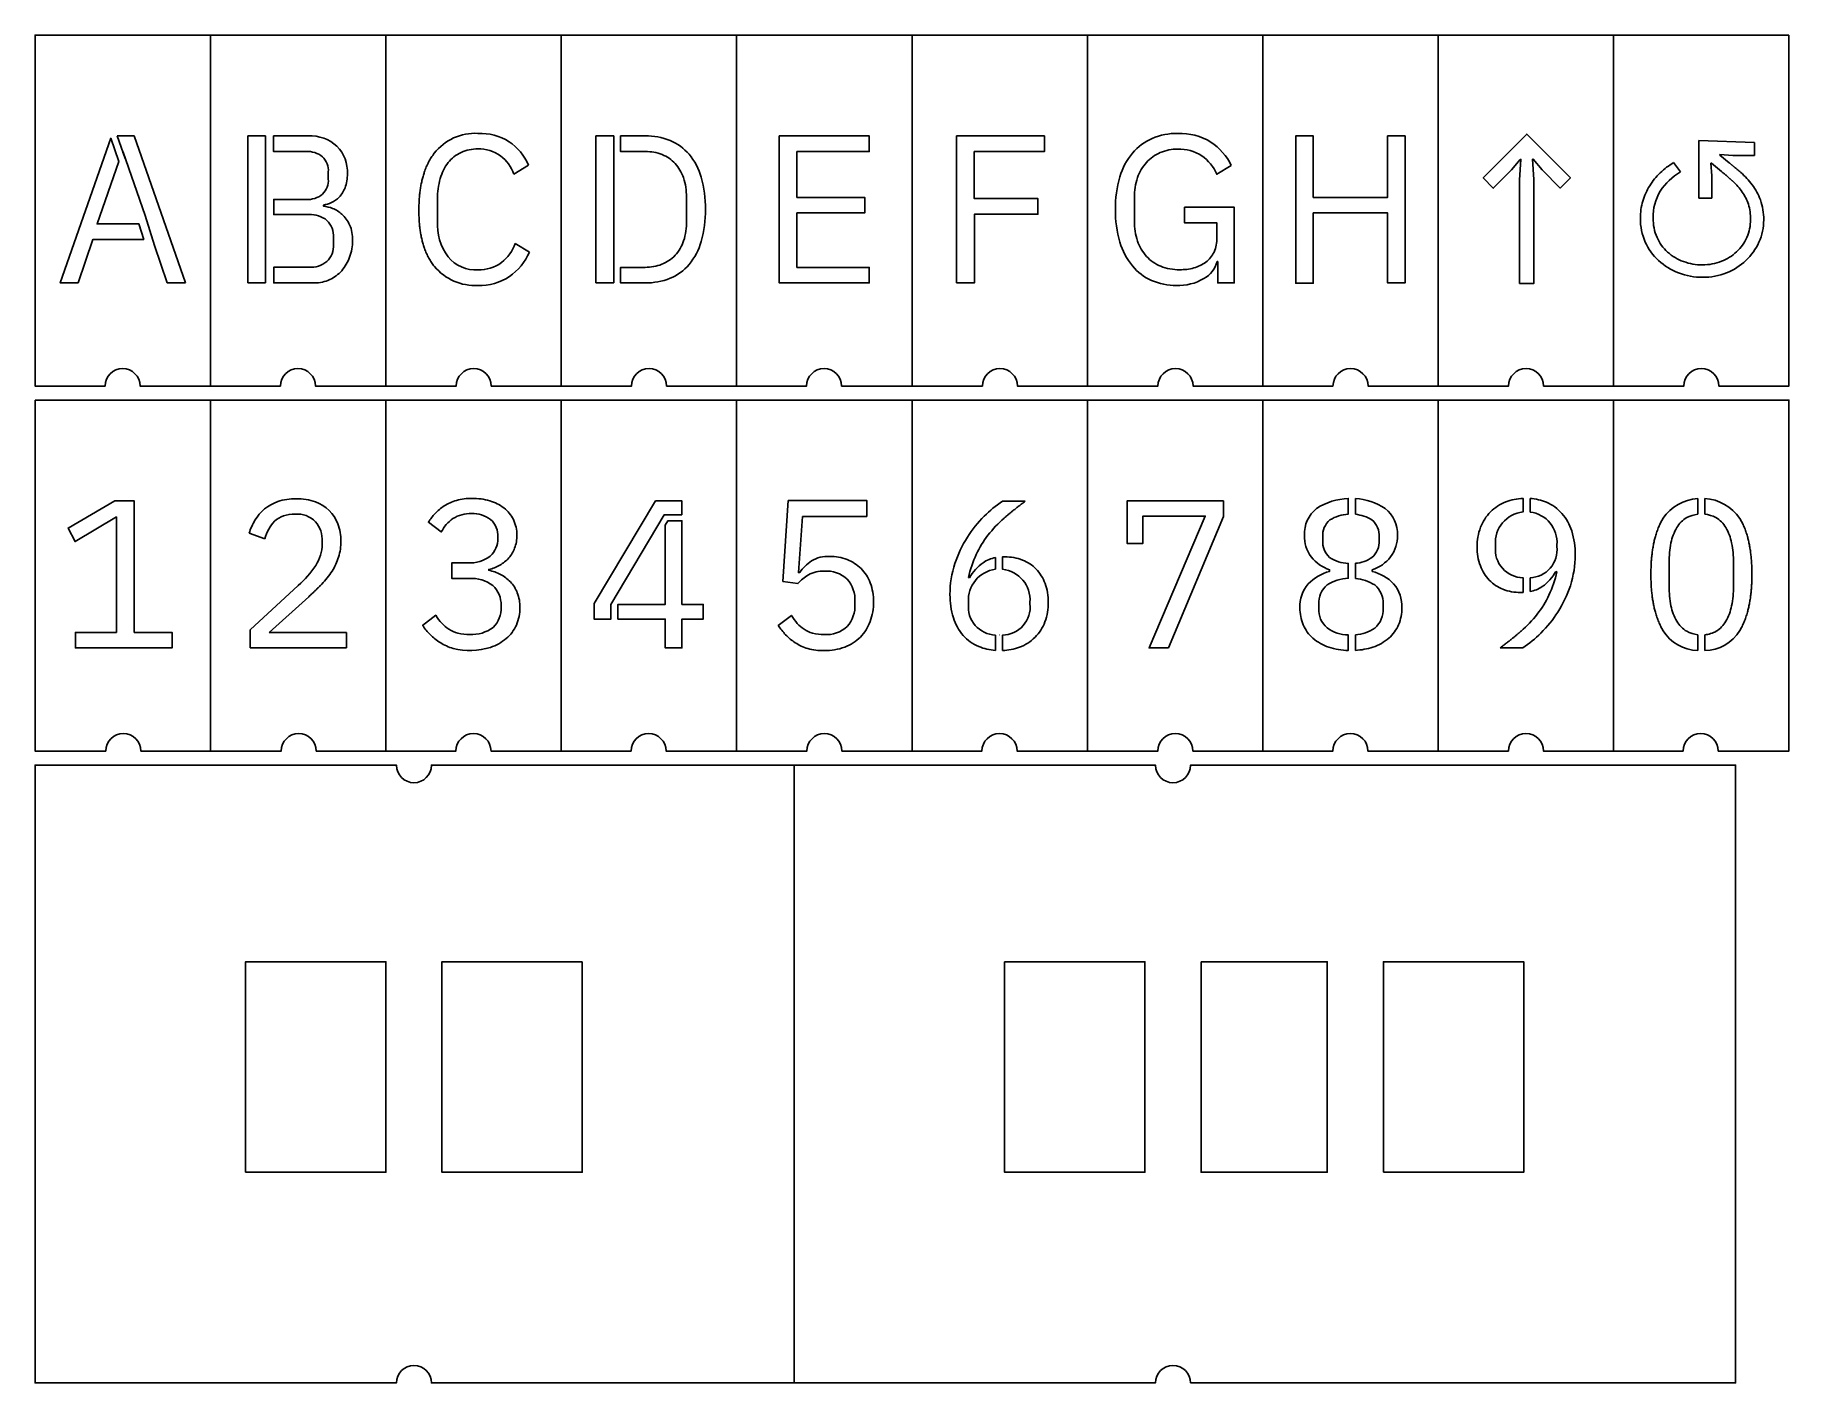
# Model space of a CAD drawing. Header units: inches. Extents: x 0 to 12.5, y -9.6 to 0.
import ezdxf

# ---------------------------------------------------------------- set-up
doc = ezdxf.new("R2010")
doc.units = ezdxf.units.IN
doc.layers.get('0').update_dxf_attribs({"linetype": 'CONTINUOUS'})

msp = doc.modelspace()

# ---------------------------------------------------------------- linework, layer by layer
for p, q in [((1.2499999999999998, 0), (1.2499999999999996, -2.4999999999999996)), ((2.4999999999999996, 0), (2.4999999999999996, -2.4999999999999996)), ((3.749999999999999, 0), (3.749999999999999, -2.5000000797857447)), ((4.999999999999999, 0), (4.999999999999999, -2.4999999999999996)), ((6.249999999999999, 0), (6.249999999999999, -2.4999999999999996)), ((7.500000000000001, 0), (7.5, -2.4999999999999996)), ((8.75, 0), (8.75, -2.4999999999999996)), ((10.000000319142979, 0), (10.000000319142979, -2.4999999999999996)), ((11.250000319142979, 0), (11.250000319142979, -2.4999999999999996)), ((0.586238060465646, -0.7179166669646901), (0.7062499650319418, -0.7179166669646901)), ((0.6422906702191209, -0.8785920401819677), (0.586238060465646, -0.7179166669646901)), ((0.7062499650319418, -0.7179166669646901), (1.0720833269755046, -1.7649999777475995)), ((1.5166666825612396, -1.764999977747599), (1.5166666825612396, -0.7179166669646898)), ((1.5166666825612396, -0.7179166669646898), (1.6425000349680583, -0.7179166669646898)), ((1.6425000349680583, -0.7179166669646898), (1.6425000349680583, -0.8291666626930235)), ((3.997499961853025, -1.7650000572204596), (3.997499961853025, -0.7179166669646908)), ((3.997499961853025, -0.7179166669646908), (4.125416615804034, -0.7179166669646908)), ((4.125416615804034, -0.8988866843739723), (4.125416615804034, -0.7179166669646908)), ((11.858999519348147, -1.1625), (11.858999519348147, -0.7500000000000002)), ((11.858999519348147, -0.7500000000000002), (12.255000000000004, -0.7661250002682211)), ((0.6270833142598471, -0.8350000003973644), (0.6195833015441895, -0.8350000003973644)), ((0.7839360941062968, -1.284620081475453), (0.6270833142598471, -0.8350000003973644)), ((1.6425000349680583, -0.8291666626930235), (1.6416666825612392, -1.170833341280619)), ((4.125416615804034, -0.829166672627132), (4.125416615804034, -1.6541666507720956)), ((12.007499771118166, -0.8512500017881398), (12.007499771118166, -0.855374997854233)), ((12.101249771118168, -0.8580000042915344), (12.007499771118166, -0.8512500017881398)), ((12.007499771118166, -0.855374997854233), (12.073499565124516, -0.9093749999999999)), ((12.255000000000004, -0.8580000042915351), (12.101249771118168, -0.8580000042915344)), ((12.255000000000004, -0.7661250002682211), (12.255000000000004, -0.8580000042915351)), ((3.51666664123535, -0.925833336512248), (3.4129167302449526, -0.9895833253860478)), ((11.678249816894532, -0.9078749477863315), (11.726625137329103, -0.975)), ((11.948249702453616, -0.9123750329017639), (11.944124679565432, -0.9123750329017639)), ((11.944124679565432, -0.9123750329017639), (11.950874404907228, -1.0027500271797183)), ((12.018374519348145, -0.9705000221729281), (11.948249702453616, -0.9123750329017639)), ((11.950874404907228, -1.0027500271797183), (11.950874404907228, -1.1625)), ((1.6416666825612392, -1.170833341280619), (1.6421549708094647, -1.170833341280619)), ((1.6420833587646488, -1.1454266509452544), (1.6425000349680583, -1.2932560181604966)), ((2.8683334096272763, -1.1679166475931808), (2.8683334096272763, -1.3250000000000006)), ((11.950874404907228, -1.1625), (11.858999519348147, -1.1625)), ((0.7839360941062968, -1.284620081475453), (0.8502398993801258, -1.4994795417950335)), ((1.6425000349680583, -1.2783333778381347), (1.6416666825612392, -1.6537499745686846)), ((0.9404166666666668, -1.7649999777475995), (0.8502398993801258, -1.4994795417950335)), ((3.42249988555908, -1.48333330154419), (3.522916704813637, -1.5462499777476)), ((1.6417410569665456, -1.6202450780860462), (1.6417410569665456, -1.764999977747599)), ((1.6416666825612392, -1.6537499745686846), (1.6417410569665456, -1.6537499745686846)), ((4.125416615804034, -1.6541666507720956), (4.125416615804034, -1.7650000572204596)), ((1.0720833269755046, -1.7649999777475995), (0.9404166666666668, -1.7649999777475995)), ((1.6417410569665456, -1.764999977747599), (1.5166666825612396, -1.764999977747599)), ((4.125416615804034, -1.7650000572204596), (3.997499961853025, -1.7650000572204596)), ((1.2500000000000016, -2.6), (1.2500000000000016, -5.1)), ((2.500000000000003, -2.6), (2.500000000000003, -5.1)), ((3.7500000000000018, -2.6), (3.7500000000000018, -5.100000079785745)), ((5.000000000000001, -2.6), (5.000000000000001, -5.1)), ((6.250000000000003, -2.6), (6.250000000000003, -5.1)), ((7.5000000000000036, -2.6), (7.5000000000000036, -5.1)), ((8.750000000000002, -2.6), (8.750000000000002, -5.1)), ((10.000000319142982, -2.6), (10.000000319142982, -5.1)), ((11.250000319142984, -2.6), (11.250000319142984, -5.1)), ((6.894583282470703, -3.3208333651224744), (7.056666590372722, -3.3208333651224744)), ((9.410202716951085, -3.4131353262392157), (9.410202716951085, -3.30103926485253)), ((10.655151171876884, -3.2997923856050226), (10.655151171876884, -3.3968310441916243)), ((11.850073864943147, -3.2999682154825347), (11.850073864943147, -3.4126615598296053)), ((11.899846502995782, -3.4125620318250793), (11.899846502995782, -3.299775166273238)), ((1.6379165967305493, -3.588333288828533), (1.525416564941405, -3.5466666221618666)), ((2.046250057220458, -3.625000000000001), (2.046250057220458, -3.6070833206176767)), ((9.579166946411133, -3.597916762034097), (9.579166946411133, -3.5754167238871246)), ((6.84446321040895, -3.8051604145366578), (6.84446321040895, -3.721502410341344)), ((10.846666666666675, -3.643333276112873), (10.846666666666675, -3.631249904632568)), ((6.652499415079752, -3.8625000317891405), (6.659999109903971, -3.86541668574015)), ((9.410202716951085, -3.8696272251072927), (9.410202716951085, -3.7621752275993567)), ((9.530000584920248, -3.80833339691162), (9.530000584920248, -3.820416768391926)), ((10.627916666666678, -3.8637499809265132), (10.627083155314136, -3.8641665776570635)), ((10.655151171876888, -3.865185923089111), (10.655151171876888, -3.964235507385243)), ((10.846666666666675, -3.823333263397216), (10.839166971842454, -3.820416609446207)), ((11.646666971842448, -3.7562500635782894), (11.646666971842448, -3.926666736602785)), ((12.104583231608071, -3.9266665776570653), (12.104583231608071, -3.7562500635782894)), ((1.533333333333332, -4.2358334859212246), (1.8754166285196932, -3.920833428700765)), ((1.9499999999999988, -4.000000000000001), (1.6679166475931797, -4.25416660308838)), ((6.6529164886474605, -4.039583206176755), (6.6529164886474605, -4.051666577657062)), ((9.607916412353518, -4.083333333333332), (9.607916412353518, -4.052083333333332)), ((1.533333333333332, -4.365000089009604), (1.533333333333332, -4.2358334859212246)), ((2.219166628519693, -4.365000089009604), (1.533333333333332, -4.365000089009604)), ((1.6679166475931797, -4.25416660308838), (2.219166628519693, -4.25416660308838)), ((2.219166628519693, -4.25416660308838), (2.219166628519693, -4.365000089009604)), ((6.844463210408948, -4.273152676899956), (6.844463210408948, -4.273052216178)), ((6.844463210408948, -4.273152676899956), (6.844463210408948, -4.382296235197876)), ((9.410202716951085, -4.382895824074173), (9.410202716951085, -4.272135560292797)), ((10.602916412353528, -4.365000089009602), (10.440833104451508, -4.365000089009602)), ((11.850073864943147, -4.271183777160038), (11.850073864943147, -4.383537800353835)), ((11.899846502995782, -4.383579621440469), (11.899846502995782, -4.271411425861712))]:
    msp.add_line(p, q)
for points in [[(12.499999999999998, 0), (0, 0), (0, -2.4999999999999996), (0.4986558525218651, -2.4999999999999996, -0.9999999999999999), (0.7486558525218651, -2.4999999999999996), (1.7482193566674988, -2.4999999999999996, -0.9999999999999999), (1.9982193566674986, -2.4999999999999996), (3.0015449944861268, -2.4999999999999996, -0.9999999999999999), (3.2515449944861268, -2.4999999999999996), (4.2509355439599545, -2.4999999999999996, -0.9999999999999999), (4.500935543959955, -2.4999999999999996), (5.4983585492613845, -2.4999999999999996, -0.9999999999999999), (5.748358549261385, -2.4999999999999996), (6.751684187080012, -2.4999999999999996, -0.9999999999999999), (7.001684187080011, -2.4999999999999996), (8.003042280726241, -2.4999999999999996, -0.9999999999999999), (8.253042280726241, -2.4999999999999996), (9.250465286027671, -2.4999999999999996, -0.9999999999999999), (9.50046528602767, -2.4999999999999996), (10.5018233796739, -2.4999999999999996, -0.9999999999999999), (10.7518233796739, -2.4999999999999996), (11.75121392914773, -2.4999999999999996, -0.9999999999999999), (12.001213929147728, -2.4999999999999996), (12.499999999999998, -2.4999999999999996)], [(2.0900000254313156, -0.974583339691162), (2.0900000254313156, -1.0254166841506955, -0.22130055627785433), (2.048333358764649, -1.1333333571751911, -0.1876215038417229), (1.9312499682108564, -1.170833341280619), (1.7014266536931408, -1.170833341280619), (1.7014266536931408, -1.2783333778381347), (1.9529166539510094, -1.2783333778381345, -0.1871946433688613), (2.0804167111714693, -1.3200000445048012, -0.22222657209011276), (2.1270833333333345, -1.4408333619435625), (2.1270833333333345, -1.4916666666666665, -0.22206534708769476), (2.0795833587646486, -1.612083307902018, -0.1876469764373664), (1.9520833015441905, -1.6537499745686846), (1.7014266536931408, -1.6537499745686846), (1.7014266536931408, -1.764999977747599), (1.992083263397217, -1.764999977747599, 0.11179018214240714), (2.099999936421713, -1.7416666666666667, 0.10257638803626702), (2.185416730244955, -1.6779166380564368, 0.09502138094750588), (2.2416666666666676, -1.5820833365122473, 0.08841257491955819), (2.26333335240682, -1.4620833714803059, 0.11150549136703189), (2.241666666666668, -1.351666680971781, 0.09637093278317915), (2.1870829582214366, -1.2762499968210859, 0.09519465552436303), (2.120416355133057, -1.2345833301544187, 0.07797523433534395), (2.056666405995688, -1.2195833444595334), (2.0566664059956876, -1.2104166666666665, 0.05666526372441783), (2.1120831489562994, -1.1933333396911614, 0.10055742827074937), (2.1674998919169113, -1.154166690508525, 0.09519473862116036), (2.2091665585835774, -1.0875000079472854, 0.09650782090827355), (2.225833288828532, -0.9883333365122476, 0.20747756745958504), (2.1516666730244958, -0.7916666686534883, 0.2034151792903949), (1.9470833460489918, -0.7179166669646898), (1.7003476306603293, -0.7179166669646898), (1.7003476306603293, -0.8291666626930235), (1.9312499682108564, -0.8291666626930235, -0.18762151376510475), (2.048333358764649, -0.8666666666666666, -0.22056123967885563)], [(4.661249974568683, -1.6337499936421715, 0.1046099378231867), (4.747499961853025, -1.470416657129924, 0.07379593399469672), (4.777500012715656, -1.2416666666666676, 0.07388992665860257), (4.747499961853026, -1.0125000000000004, 0.10460993782318626), (4.661249974568683, -0.8491666634877538, 0.11878229911176828), (4.525416552225747, -0.7508333345254268, 0.09921249681194437), (4.348333218892415, -0.7179166669646908), (4.1729165903727194, -0.7179166669646908), (4.172821250084489, -0.829166672627132), (4.350416679382324, -0.829166672627132, -0.09649311560667512), (4.468749860127766, -0.8508333384990701, -0.11129699456793347), (4.5616666666666665, -0.914583337306977, -0.09992489286464885), (4.620833574930824, -1.0154166539510099, -0.08608859336675405), (4.642500101725259, -1.1541666507720956), (4.642500101725259, -1.3250000000000008, -0.08696135540699872), (4.622499961853027, -1.465416701634726, -0.10222912493934477), (4.5616666666666665, -1.568333339691163, -0.11346874627902866), (4.466666399637857, -1.6324999650319425, -0.09649311853083391), (4.348333218892415, -1.6541666507720956), (4.172821250084489, -1.6541666507720956), (4.1729165903727194, -1.7650000572204596), (4.348333218892415, -1.7650000572204594, 0.09921250063653289), (4.525416552225747, -1.7320833524068218, 0.11878231184506134)], [(8.525416768391926, -0.9287499904632568, 0.1361244248403998), (8.379999872843426, -0.7620833337306974, 0.1482518831301534), (8.144583460489908, -0.7000000000000006, 0.10386213890529071), (7.962083892822266, -0.7358333190282189, 0.11449486293530456), (7.821250356038409, -0.8399999856948852, 0.10265012335427265), (7.731250203450519, -1.009583326180776, 0.07540904068986407), (7.69958376566569, -1.241249990463258, 0.07704943359095515), (7.731667277018229, -1.4745833396911625, 0.09760558607318792), (7.820833918253579, -1.6441666603088383, 0.11732353345300606), (7.9579169718424465, -1.7474999745686854, 0.10475256295584817), (8.134166793823242, -1.7829166571299246, 0.14363079155241917), (8.33, -1.7345833301544202, 0.19162876223385047), (8.42499994913737, -1.6133333365122482), (8.429583307902018, -1.6133333365122482), (8.429583307902018, -1.7649999777476), (8.54666653951009, -1.7649999777476), (8.54666653951009, -1.2266666809717819), (8.192499872843424, -1.2266666809717819), (8.192499872843422, -1.3375000079472865), (8.423333562215168, -1.3375000079472865), (8.423333562215168, -1.4433333396911625, -0.11448960731058239), (8.402500228881836, -1.5450000286102301, -0.11575825554708934), (8.344583587646484, -1.6166666666666674, -0.09446868454446747), (8.259166793823242, -1.6583333333333339, -0.07111784764331394), (8.157500025431315, -1.6712499777475998, -0.09902998949090008), (8.022499796549479, -1.646249961853028, -0.1116041248764252), (7.921250101725259, -1.5762499491373705, -0.1017745243265969), (7.85750015258789, -1.467083326975505, -0.08506539142706239), (7.835000432332355, -1.3250000000000006), (7.835000432332355, -1.1566666285196945, -0.08610067476760895), (7.85750015258789, -1.0149999777475998, -0.10077399498878127), (7.921250101725259, -0.9066666483879094, -0.10661661729235074), (8.019583460489908, -0.8366666555404667, -0.10320420248519553), (8.144583460489908, -0.8116666595141097, -0.15198373326685563), (8.314999974568684, -0.8595833301544195, -0.14700647120807528), (8.422083613077799, -0.9916666666666673)], [(2.7974123455122052e-15, -2.6), (2.7974123455122052e-15, -5.1), (0.5038111640826576, -5.1, -0.9999999999999999), (0.7538111640826575, -5.1), (1.7544498354996374, -5.1, -0.9999999999999999), (2.004449835499637, -5.1), (2.999554707485568, -5.1, -0.9999999999999999), (3.249554707485569, -5.1), (4.247426479187025, -5.1, -0.9999999999999999), (4.497426479187025, -5.1), (5.500832050319532, -5.1, -0.9999999999999999), (5.7508320503195325, -5.1), (6.748703822020986, -5.1, -0.9999999999999999), (6.998703822020988, -5.1), (8.00210939315349, -5.1, -0.9999999999999999), (8.25210939315349, -5.1), (9.249981164854944, -5.1, -0.9999999999999999), (9.499981164854944, -5.1), (10.500619836271925, -5.1, -0.9999999999999999), (10.750619836271925, -5.1), (11.745724708257857, -5.1, -0.9999999999999999), (11.995724708257855, -5.1), (12.499999999999998, -5.1), (12.499999999999998, -2.6)], [(3.246250203450521, -3.450000127156578, 0.17246326642775092), (3.110416781107585, -3.4083334604899105, 0.1538297784418256), (2.9783335240681965, -3.4437500635782903, 0.11746821069439373), (2.895000190734863, -3.53916676839193), (2.8033333333333332, -3.469583352406823, -0.045975997303902325), (2.850416711171468, -3.407499949137373, -0.06762486855046847), (2.915833524068197, -3.3533333142598494, -0.06852589250021415), (3.0029167048136385, -3.315000057220462, -0.07274993921781303), (3.1154165776570646, -3.300000031789147, -0.07198622708142732), (3.240416577657064, -3.317083358764651, -0.09608424711370352), (3.341666590372722, -3.367916742960615, -0.11174667727306367), (3.40916670481364, -3.451250076293948, -0.11832621328834983), (3.4337498855590822, -3.5633333524068216, -0.09300044048454983), (3.417916666666666, -3.6541666984558137, -0.09092526332963052), (3.3762500000000006, -3.7241667111714714, -0.08032154475245264), (3.31250005086263, -3.775000095367435, -0.06855460984258246), (3.233750076293945, -3.8062500953674347), (3.233750076293945, -3.8120834032694524, -0.0666157555854635), (3.317083409627278, -3.8416666984558137, -0.08506666014372333), (3.3875001780192053, -3.8941666285196965, -0.09351803766010697), (3.437083613077799, -3.972500006357832, -0.09735963392252725), (3.455833485921224, -4.0770832697550485, -0.10798774751108042), (3.430416793823242, -4.2020832697550485, -0.11082889054565967), (3.3583333206176746, -4.298333168029789, -0.09573071583924772), (3.2458334477742516, -4.360833168029788, -0.13904194113342708), (2.9804166666666663, -4.368749936421716, -0.07074267075625905), (2.8874998601277664, -4.327083269755048, -0.059844553013879274), (2.8162498982747404, -4.270416577657067, -0.042837629514695365), (2.761666507720948, -4.204583168029789), (2.856249860127767, -4.132499853769942, 0.046038378428941734), (2.897916526794434, -4.189583142598473, 0.0666693101250127), (2.949583104451498, -4.231249809265139, 0.07527388950164682), (3.014166564941406, -4.25916639963786, 0.06530255379126029), (3.097499898274739, -4.268749872843427, 0.18300713545495856), (3.2641665649414073, -4.218333244323733, 0.22240493227711022), (3.3212500127156575, -4.074166615804039), (3.3212500127156583, -4.062083244323734, 0.22023861631895808), (3.2616666666666667, -3.9204166730244987, 0.18300713545495706), (3.0950000000000006, -3.870000044504805), (2.9700000000000006, -3.8700000445048035), (2.9700000000000006, -3.7591667175292995), (3.085000089009603, -3.7591667175293004, 0.18776799142276232), (3.2445834986368807, -3.7104167938232453, 0.2209913210437234), (3.297916781107585, -3.5854167938232444), (3.297916781107585, -3.5750001271565788, 0.24199007634319863)], [(5.928333155314129, -3.4291666348775256), (5.928750228881838, -3.315416495005292), (5.367916933695476, -3.315416495005292), (5.330416870117189, -3.8912498156229676), (5.437083435058596, -3.9062498410542834, -0.06555937619307149), (5.511250050862633, -3.8441664377848324, -0.14243246816632563), (5.624583435058596, -3.8179163932800315, -0.20699967606921402), (5.7879166920979825, -3.8749996821085637, -0.1999923231748646), (5.843333435058595, -4.0362496376037615), (5.843333435058595, -4.051249663035076, -0.19999232317486626), (5.7879166920979825, -4.212499618530275, -0.2069997444243939), (5.624583435058596, -4.269583066304526, -0.06898921312619434), (5.541250101725263, -4.25999959309896, -0.08234647560014316), (5.480416806538901, -4.23208300272624, -0.0651810461868305), (5.432500076293946, -4.190416336059571, -0.038291902572242735), (5.390833409627281, -4.133333047231041), (5.296250216166181, -4.2054163614908875, 0.03635909943399586), (5.349583498636884, -4.271249771118168, 0.06181155891936014), (5.417916806538899, -4.327916463216148, 0.07230408023590848), (5.507083447774252, -4.369583129882814, 0.07122309095425021), (5.623333485921226, -4.38416639963786, 0.09365003559414434), (5.771250279744466, -4.358749707539878, 0.10446877484415816), (5.882083765665692, -4.287499745686853, 0.10778395780961406), (5.951667022705079, -4.177916526794436, 0.09082600558524231), (5.97583376566569, -4.037499904632571, 0.09323287188449257), (5.952500534057617, -3.900833288828534, 0.1072710987741822), (5.88708356221517, -3.7995832761128767, 0.10210225431805894), (5.787916692097983, -3.735833326975506, 0.09540817682627281), (5.662916692097985, -3.713333288828534, 0.147066532347182), (5.533333333333334, -3.7449998855590843, 0.09023600190258965), (5.450000000000001, -3.8283332188924173), (5.439999771118166, -3.8283332188924173), (5.469999821980796, -3.4291666348775256)], [(9.208750305175784, -4.221666653951009, 0.1549814694001159), (9.359603795779735, -4.27243058001922), (9.359603795779735, -4.382895824074173, -0.07310960036628282), (9.220833358764652, -4.359583536783853, -0.0992290336084012), (9.107499974568686, -4.2958335876464835, -0.11439490260266592), (9.03833315531413, -4.200000127156574, -0.10052885015176326), (9.014999923706055, -4.0800000826517735, -0.19375314530015258), (9.073333002726239, -3.9091668128967276, -0.14310906658857117), (9.226666666666668, -3.820416609446207), (9.226666666666668, -3.8083333969116193, -0.1506612672201061), (9.09541692097982, -3.716250101725259, -0.16899844955460389), (9.046666997273766, -3.562500158945718, -0.2364771672262813), (9.133750178019206, -3.3712501525878893, -0.13235181128634305), (9.359603795779735, -3.3003074709940523), (9.359603795779735, -3.411991006795685, 0.11954299543676972), (9.228333689371745, -3.452916781107582, 0.23450607119600267), (9.17750030517578, -3.5754167238871246), (9.177500305175782, -3.597916762034097, 0.23250209591257606), (9.226666666666668, -3.7199999491373683, 0.1542788093052667), (9.359603795779735, -3.762748171180859), (9.359603795779735, -3.868584940078509, 0.12564876838886813), (9.208750305175784, -3.9166666666666647, 0.23910876538810488), (9.14875020345052, -4.054999987284342), (9.148750203450522, -4.083333333333333, 0.23910876538810488)], [(10.364583663940438, -3.8824998537699384, 0.10855769389790214), (10.462083511352548, -3.947083155314127, 0.09540817682627248), (10.587083511352546, -3.9695831934611023, 0.01736271372125759), (10.605074190557634, -3.9699247638306248), (10.605074190557634, -3.864825241574482, -0.4437451738882811), (10.408750228881841, -3.643333276112873), (10.408750228881848, -3.631249904632568, -0.40609800334000157), (10.605074190557634, -3.3962791141418402), (10.605074190557634, -3.2997923856050226, 0.08279973587343507), (10.48208396911622, -3.3249999682108586, 0.10265871692891913), (10.372500432332368, -3.396249930063883, 0.10507640757678154), (10.302083663940438, -3.5058333079020163, 0.09316827558084262), (10.277500483194997, -3.646249930063883, 0.09406110148306199), (10.300833714803069, -3.7808332443237305, 0.09974866711949715)], [(7.126665649414061, -4.289166768391925, 0.10507629730024386), (7.19708241780599, -4.17958354949951, 0.09316837969906674), (7.221665598551432, -4.039166768391924, 0.09294770273346135), (7.198332366943359, -3.905416806538898, 0.10018847046426033), (7.134582417805988, -3.8033334414164193, 0.10855769389790035), (7.037082570393882, -3.7387501398722307, 0.09540817682627473), (6.912082570393881, -3.7162501017252567, 0.016470307431679022), (6.895016663752675, -3.715895626283827), (6.895016663752675, -3.804665625196864, -0.40542112405215636), (7.090832926432292, -4.039583206176755), (7.090832926432292, -4.051666577657062, -0.4429841643914618), (6.895016663752675, -4.273152676899956), (6.895016663752675, -4.383076350842393, 0.08078323577928061), (7.016249237060547, -4.3604167302449515, 0.10363093109201822)], [(6.871666488647481, -4.272083282470701, 0.00026222934302913727), (6.871874707539968, -4.272104980672895, 0.0002622293428703754), (6.8720829264322925, -4.2720832824707005)], [(5.409637001476693, -9.600000398928723), (5.409637001476693, -5.2000002585058125), (2.8250000382971576, -5.2000002585058125, -0.9999999999999999), (2.5750000382971576, -5.2000002585058125), (-4.787144678914053e-08, -5.2000002585058125), (-4.787144678914053e-08, -9.600000398928723), (2.575000038297157, -9.600000398928723, -0.9999999999999999), (2.825000038297158, -9.600000398928723)], [(8.235000038297159, -9.600000398928723), (12.119637001476692, -9.600000398928723), (12.119637001476692, -5.2000002585058125), (8.235000038297157, -5.2000002585058125, -0.9999999999999999), (7.985000038297158, -5.2000002585058125), (5.409999952128553, -5.2000002585058125), (5.409999952128553, -9.600000398928723), (7.985000038297156, -9.600000398928723, -0.9999999999999999)]]:
    msp.add_lwpolyline(points, format="xyb", close=True)
for points in [[(0.3074999976158142, -1.7649999777475995), (0.4124999968210856, -1.4558333079020183), (0.7741293189466182, -1.4558333079020185), (0.739927095229291, -1.3449999809265138), (0.442500007947286, -1.3449999809265138), (0.597209960466677, -0.8994352346994609), (0.5398551888688927, -0.7350272013751179), (0.18, -1.7649999777475995)], [(5.429999974568686, -1.267083319028219), (5.912916488647462, -1.2670833190282187), (5.912916488647462, -1.1562499920527143), (5.429999974568686, -1.1562499920527143), (5.429999974568686, -0.8291666626930239), (5.945000000000001, -0.8291666626930239), (5.945000000000001, -0.7179166669646901), (5.303749707539877, -0.7179166669646901), (5.303749707539877, -1.7649999777475995), (5.945000000000001, -1.7649999777475995), (5.945000000000001, -1.654166650772095), (5.429999974568686, -1.654166650772095)], [(6.568333269755046, -1.7649999777476), (6.694583218892414, -1.7649999777476), (6.694583218892416, -1.2758333206176762), (7.147917073567708, -1.2758333206176762), (7.147917073567708, -1.1649999936421718), (6.693333587646485, -1.1649999936421718), (6.693333587646485, -0.8291666626930242), (7.1933335876464835, -0.8291666626930242), (7.1933335876464835, -0.7179166669646905), (6.568333269755046, -0.7179166669646905)], [(9.63958376566569, -0.7179166669646905), (9.639583765665689, -1.1558333158493046), (9.11000015258789, -1.1558333158493046), (9.11000015258789, -0.7179166669646905), (8.98500015258789, -0.7179166669646905), (8.98500015258789, -1.7670833587646486), (9.11000015258789, -1.767083358764649), (9.11000015258789, -1.2670833190282191), (9.639583129882812, -1.2670833190282191), (9.63958376566569, -1.7649999777476), (9.76458376566569, -1.7649999777475995), (9.76458376566569, -0.7179166669646905)], [(10.585208060741424, -0.8856249928474446), (10.589791379769641, -0.8856249928474446), (10.580624741713205, -1.0297919392585775), (10.580624741713205, -1.768958199024202), (10.682708067099252, -1.768958199024202), (10.682708067099252, -1.0293748656908701), (10.673541389306385, -0.8839579701423671), (10.678124708334604, -0.8839579701423671), (10.741041384538013, -0.9589580972989411), (10.870208047231039, -1.0893749674161308), (10.9422913813591, -1.0160418629646326), (10.63145804643631, -0.705625323454541), (10.321041427453359, -1.01770888566971), (10.393124741713205, -1.0910419901212067), (10.522291384538013, -0.9606251200040199)], [(0.5791666730244954, -4.254166603088377), (0.28749999642372126, -4.254166603088377), (0.28749999642372126, -4.365000089009601), (0.9762499554951984, -4.365000089009601), (0.9762499554951984, -4.254166603088377), (0.7062499745686849, -4.254166603088377), (0.706249974568685, -3.318333466847735), (0.5683333301544189, -3.318333466847735), (0.23499999682108563, -3.5116667747497545), (0.2845833325386048, -3.6075000762939435), (0.5791666730244954, -3.4320832888285295)], [(4.609999953346612, -3.416668781855669), (4.491666666657964, -3.4166685278709137), (4.484166116580877, -3.4166685241724086), (4.104583532509688, -4.0545837661476565), (4.104583529534832, -4.159583439811003), (3.984583409627278, -4.159583436411171), (3.984583409627278, -4.048333326975508), (4.422500165303548, -3.317916552225752), (4.610000165303548, -3.317916552225752)], [(8.077083689371745, -4.364999771118166), (8.470000050862632, -3.429166634877525), (8.470000050862632, -3.3179167111714705), (7.782916488647462, -3.317916711171471), (7.782916488647462, -3.6208333969116233), (7.895416361490887, -3.620833396911623), (7.895416361490887, -3.425833384195965), (8.340416692097984, -3.425833384195965), (7.94, -4.365000089009604)], [(4.491666666661019, -3.491473724752547), (4.491666666664008, -4.0545833905537965), (4.15451033951757, -4.0545833905537965), (4.15451033951757, -4.159583441225535), (4.491666666666666, -4.159583450777835), (4.491666666666666, -4.365000089009607), (4.610000165303548, -4.365000089009607), (4.610000165303548, -4.159583409627282), (4.7616668065389, -4.159583409627282), (4.7616668065389, -4.0545833905537965), (4.609998584158021, -4.0545833905537965), (4.609999861590144, -3.4594187664297786), (4.509891978941596, -3.4594185515631346)], [(1.5, -8.100000248931522), (2.500000028722868, -8.100000248931522), (2.500000028722868, -6.600000201060076), (1.5, -6.600000201060076)], [(3.9000000287228684, -6.600000201060076), (2.9000000000000004, -6.600000201060076), (2.9000000000000004, -8.100000248931522), (3.9000000287228684, -8.100000248931522)], [(6.91, -6.600000201060076), (6.91, -8.100000248931522), (7.910000028722867, -8.100000248931522), (7.910000028722867, -6.600000201060076)], [(8.31, -6.600000201060076), (8.31, -8.100000248931522), (9.210000028722868, -8.100000248931522), (9.210000028722868, -6.600000201060076)], [(9.61, -8.100000248931522), (10.610000028722867, -8.100000248931522), (10.610000028722867, -6.600000201060076), (9.61, -6.600000201060076)]]:
    msp.add_lwpolyline(points, close=True)
for centre, radius, start, end in [((3.1371412249161668, -1.0715706844349557), 0.3720833460489915, 86.99196564659285, 141.83828803482527), ((3.170529039232017, -1.0914212563899535), 0.39166665077209456, 58.028288640268116, 92.02830993997696), ((3.1402726916090655, -1.0633896196214327), 0.2500000000000001, 114.69310165297827, 141.66742237019082), ((3.151499072074762, -1.0862015255375885), 0.27541667222976707, 88.9249062775951, 114.83247857430428), ((3.1645020849830217, -1.0715489654641484), 0.26083334287007676, 54.19867888024556, 91.72142082231466), ((3.139624073873561, -1.0914683999451484), 0.2916666666666673, 20.445744555702618, 52.523782171756686), ((3.160046790723108, -1.081631223576165), 0.38916667302449565, 23.59925869913299, 55.95546863500373), ((3.2158475582056436, -1.1141412474123233), 0.34083334604899074, 142.8547731767651, 164.18444043341185), ((11.914775343025278, -1.3259457419338767), 0.4788750171661371, 133.8539329639385, 148.15074023761096), ((11.963243175454908, -1.379738635932372), 0.5512499928474436, 121.130881066047, 133.6129673375216), ((11.972553153308715, -1.377576043446399), 0.471749997138975, 121.4201683490771, 145.66579324286153), ((11.805078560999299, -1.3858416136780751), 0.5381250143051157, 36.55003013601224, 49.034663683847704), ((3.3820478058334094, -1.1618686426135796), 0.5137499968210852, 164.1148316628545, 180.67451711220312), ((11.88715813207572, -1.3099948976065443), 0.44700000286102165, 148.01949188767045, 163.36091138125732), ((11.873778155764276, -1.2908202177904322), 0.3416249871253989, 148.33824231233285, 182.0641482394735), ((11.792840196623274, -1.3796002204297666), 0.4571249842643732, 34.9279764588566, 47.44387387256296), ((11.901601226299025, -1.304792003416561), 0.3251250028610235, 18.0366607913028, 35.09319448793848), ((11.867291531616, -1.3375221501744623), 0.4593749999999998, 20.836015914598327, 36.32958054903304), ((11.863118779644232, -1.3026880577721576), 0.4218749999999983, 163.37685645861495, 180.3139876880706), ((11.875185462746911, -1.3070716887621163), 0.35099998712539693, -1.0698016602676679, 17.055347517388345), ((11.929952447224931, -1.3080812341647285), 0.39037499427795436, -1.1439714237347482, 20.068761175408312), ((3.2588901176824208, -1.3482815696825128), 0.39125001430511475, 176.5885645560105, 216.24126246883296), ((11.84997706042402, -1.3093398369287965), 0.4087499856948832, 179.3916558782028, 203.7174506608481), ((11.865334284239491, -1.308322230531602), 0.33300000429153476, 179.10573134732562, 203.5740085954821), ((11.91788878061029, -1.3166172234486622), 0.3082500100135789, -23.823353492220704, 0.5561816271548573), ((11.939633947070767, -1.3185355637260578), 0.38062498569488784, -24.31351031173492, 0.40050454120188855), ((3.140769031654852, -1.3839386821838033), 0.2987500031789147, 307.66864045269426, 340.5671629982318), ((11.837301576819788, -1.3140532219884773), 0.39524999856948934, 203.83097307041595, 227.64243317759954), ((11.84076192639389, -1.3195207687777175), 0.30599999427795443, 203.49224941098535, 227.77715094415376), ((11.911276700830687, -1.3130256643753477), 0.31575000286102417, 313.21922141500795, 336.0650850075045), ((11.906752576113556, -1.3029682749053595), 0.4169999957084632, 313.5148495902084, 335.5974071228234), ((3.14140030138049, -1.4150362830844676), 0.2574999928474428, 219.71861731082205, 273.39887981878655), ((3.164863834381149, -1.403875229048671), 0.26833333571751966, 268.24943035004475, 306.19743605011683), ((3.1525682909335795, -1.388616551030822), 0.402499993642172, 304.4775455031527, 336.9436749405946), ((11.875007450237492, -1.2697795783113788), 0.4533750057220456, 227.8909749182313, 249.02942174871677), ((11.866370234384112, -1.2845643983449697), 0.34912501573562627, 228.52016617616468, 250.11567715137681), ((11.881919727398637, -1.2431334470022204), 0.39337499141693144, 250.03835603121914, 270.37579739947984), ((11.88667306749231, -1.2768815380372596), 0.35962500572204564, 269.6537536517508, 291.5468940646685), ((11.896993918628434, -1.2966024619235863), 0.33749999999999925, 291.1467805258155, 313.0769491608797), ((11.898840921717618, -1.294449906792525), 0.42862501144409154, 291.5456040132043, 313.4977715728228), ((3.1372561842948734, -1.4050810359309918), 0.37875000635782896, 219.79555052678646, 272.9376266753357), ((3.1672946889067353, -1.3918109068105424), 0.391666650772095, 268.44506655698643, 302.9660185797989), ((11.883591471205632, -1.251385525853604), 0.4736250042915351, 248.8561359825962, 270.3820659214871), ((11.88987509075999, -1.2750108533631033), 0.45000000000000095, 269.60206291654964, 291.6984589128841), ((1.8291865275891654, -3.6101680686308217), 0.30416667461395275, 109.19794826959735, 149.50906436128116), ((1.8541281411667667, -3.6857508737520885), 0.3837500015894562, 88.81219278113824, 109.00391961782084), ((1.8684814301731523, -3.689530514451764), 0.3875000079472865, 70.35591352252044, 90.9460933218051), ((1.906695083895691, -3.5779627404680303), 0.269583324591319, 21.023393191992785, 70.033526010362), ((7.338238026109901, -3.9940417701327156), 0.8062500158945717, 123.38549954746766, 135.27369540782655), ((9.378333625793458, -3.754921809043865), 0.4550000031789147, 57.48325743107398, 85.98360284481898), ((9.475578683127566, -3.5537898502359524), 0.23458333810170331, -2.1279374738856305, 51.09098585016145), ((10.630586885166384, -3.669547166235778), 0.3700000047683708, 67.58588829544966, 86.19333541185233), ((10.65319906034327, -3.6094561350928256), 0.3058333396911608, 41.43040847613567, 67.209565548575), ((11.876249440511067, -3.6322724266084085), 0.3333335408990542, 94.50388415169189, 145.21025336395437), ((11.876249440511067, -3.6322724266084085), 0.33333354089905437, 34.789788057002866, 85.94057087012753), ((1.9474049879684543, -3.6852660195669427), 0.4441666603088372, 148.89911721550754, 161.8175648646759), ((1.8516947544247295, -3.6128683380349997), 0.2083333333333336, 133.79939266234754, 153.1428346540025), ((1.834751444495445, -3.6030307893419233), 0.18958334128062101, 110.10516024415718, 132.161074949469), ((1.8483763148095498, -3.6503735371679062), 0.23875000079472852, 88.91034844503507, 109.27018834777469), ((1.8671624756969745, -3.5956994774259785), 0.18458332618077508, 44.71362555397347, 94.42641065058356), ((1.8410367164168318, -3.5979461021049044), 0.2054166595141093, -2.5494370936972905, 40.026757338911004), ((1.8466986552881761, -3.599550173412718), 0.33333333333333337, -0.793542108150118, 20.78735346527616), ((7.390757347937959, -4.054081561108687), 0.8858333428700784, 134.9051514600171, 147.38819395426344), ((7.504970353205761, -4.121648453564375), 0.9066666762034098, 131.29179901500927, 141.92387944903675), ((9.378333625793458, -3.7030556695634305), 0.2916666666666654, 59.05029148412109, 83.72702596499599), ((9.43033842652873, -3.5653785385092194), 0.14916666348775412, -3.858641290144406, 48.93227584966928), ((10.627708447774264, -3.6146927820498065), 0.2195833325386054, -4.324346818246667, 82.82060979453699), ((10.618309257059394, -3.6360185968324776), 0.34958334763844867, 17.29624050825492, 40.9106080781643), ((11.869824751111665, -3.603533314710712), 0.19416666030883917, 120.50952943627811, 150.49853933779644), ((11.875416564941405, -3.6408418808044813), 0.22958334287007684, 96.33754543106524, 116.98263843966028), ((11.875416564941405, -3.6408418808044813), 0.2295833428700766, 63.01736156033934, 83.89159761720693), ((11.881008378771147, -3.603533314710712), 0.19416666030883847, 29.501460662203577, 59.490470563721885), ((1.968226074150165, -3.6804607891925705), 0.3429166475931801, 151.86344859625368, 164.4155397345706), ((1.7687509014064406, -3.6243180953785403), 0.27749999364217093, 326.59829358669333, 359.859206136737), ((1.8171017726236556, -3.6078232800949914), 0.362916668256124, -17.659353606485144, 0.5773007416455267), ((7.346706938499275, -4.025517222862094), 0.8333333333333327, 147.41020953879203, 161.72243564422047), ((7.373248473028444, -4.012071835845709), 0.7354166507720944, 142.3152934636277, 154.7830676484156), ((9.43033842652873, -3.6079549474120016), 0.14916666348775232, -48.93227584966948, 3.858641290144208), ((9.464257837333477, -3.569185533166653), 0.2458333373069796, -36.74314581265645, 1.5583360695831516), ((10.426296812478588, -3.6948890886910855), 0.5504166682561251, -0.7489016467403599, 17.20471355376927), ((12.349965666742417, -3.7492733636865854), 0.7033332983652761, 169.1669534409942, 180.56835360325255), ((12.00792958256337, -3.6876641709627713), 0.3558333317438761, 149.659026553701, 168.5593083580529), ((11.742903547319441, -3.6876641709627713), 0.35583333174387627, 11.440691641947105, 30.340973446298992), ((11.404602689646378, -3.7510350496561027), 0.6999999682108544, -0.42685866500784525, 11.032134965451325), ((1.7397667002476203, -3.58290514242808), 0.4441666603088377, 328.05488004985915, 342.30404103024034), ((7.430377304176309, -4.034499517684411), 0.7966667016347261, 155.07428473912742, 167.5317293026151), ((6.89817055411433, -3.9750430930964904), 0.25916665792465227, 101.96012596736277, 123.09288867877915), ((9.394934153226744, -3.531012267111376), 0.23166666428248164, 273.7789590805819, 305.15741343058784), ((9.446044852135547, -3.5490889484342625), 0.27249999841054334, 287.94442970136544, 322.1616764989848), ((10.64834269779854, -3.665718755387984), 0.19958333174387316, -88.04506455084673, 6.439906607654609), ((10.290430841323769, -3.706521115902933), 0.6862499713897686, -18.27082376308698, 0.37052333301274915), ((1.3695720026898761, -3.3547458039844096), 0.7591666380564376, 311.7833392099681, 326.19849953463597), ((1.6068313544422719, -3.4891121794699513), 0.6066666841506955, 316.0706276721112, 327.18109863546533), ((7.206234712488019, -3.9791826925509937), 0.6854166984558111, 161.717577651436, 180.3817981600778), ((6.871874707539876, -4.023026083593993), 0.2195833325386043, 97.17117785226418, 184.3243468182467), ((6.9579057853115565, -4.036090011063159), 0.343333323796589, 125.88321840692868, 150.19122956791918), ((9.378333625793458, -4.1880363274444425), 0.31999999284744207, 57.998066049829546, 84.28438612859405), ((9.454778846750802, -4.127161585044461), 0.31583333015441856, 43.75217401424835, 76.22149601897264), ((10.54094336945898, -3.6494582944058993), 0.34374999999999756, 305.8981754803705, 330.17627249447736), ((10.068422058771354, -3.6491450326842694), 0.7974999745686823, 334.79634955654143, 347.38387723852156), ((7.07080731012038, -3.989088960018181), 0.5499999920527128, 179.44381231341256, 197.05701352007443), ((9.441406391410244, -4.044859019992361), 0.16666666666666727, -2.484314349121455, 50.27799021441692), ((9.49993213850737, -4.066608404898173), 0.24166667461395225, -3.0776518566849593, 40.783829652187755), ((10.600995527632097, -3.710790202089867), 0.2591666579246546, 282.0614531155387, 303.0928886787798), ((10.12538281639971, -3.675865568875376), 0.7345832983652748, 322.30819330634245, 334.7901678057008), ((10.150794071703721, -3.660314014722762), 0.8333333333333284, 327.4100416310574, 341.7222866572645), ((12.349548676755127, -3.933680889159238), 0.7029167016347239, 179.428256567032, 190.83643638872095), ((11.405019587464885, -3.931920285381653), 0.6995833714803054, -11.035558267011147, 0.43028196656687057), ((6.851292534832993, -4.073585761259139), 0.19958333174387727, 173.69478843016657, 268.0390754000658), ((9.441654075126761, -4.094935617490982), 0.16666666666666938, -50.388604205382364, 3.991800016571651), ((9.433760242927272, -4.082062405525908), 0.30750000476837047, -22.46890623548163, 0.4619260961139516), ((9.997803178457383, -3.5590381644032774), 0.9070833524068204, 310.82697615551183, 321.395874713646), ((10.106742066188778, -3.6317521727931994), 0.8858333428700756, 314.90517709343305, 327.38822764150154), ((12.007534984959973, -3.995403500543205), 0.3554166555404661, 191.429470999518, 210.35213850510303), ((11.743298194001651, -3.9954030988386515), 0.35541665554046753, 329.6478458375475, 348.57048907420625), ((6.87803171271969, -4.046896546434533), 0.348749995231628, 197.267422454081, 220.93898117337983), ((9.394698501265335, -4.009676436516547), 0.262916664282482, 273.38069778795506, 305.64520439873326), ((9.476291930594732, -4.098069886461627), 0.2620833317438766, 311.1496793962954, 337.21135670703165), ((11.856141777092098, -4.087349944022267), 0.2962500055631005, 211.1099159296488, 268.8263626533159), ((11.869824751111665, -4.079383644416082), 0.19416666030883847, 209.50146066220347, 239.49047056372183), ((11.870173458708374, -4.067590201606095), 0.2045833269755045, 241.08335025227046, 264.3617955056861), ((11.896357103930036, -4.087349944022267), 0.2962502281672231, 270.67487699111086, 328.89012800360854), ((11.882223245871558, -4.0671703376554245), 0.20500000317891415, 274.93163957084914, 298.88494744746964), ((11.879855689790714, -4.080588069811998), 0.1945833365122486, 301.4046574290945, 330.97443402946243), ((6.843885055435403, -4.073044003090518), 0.30583333969116294, 221.43034535273333, 247.2095202420354), ((6.866497007655889, -4.0129528782690205), 0.37000000476837164, 247.58588829544968, 266.585970451954), ((9.38553880177965, -3.8992204488713194), 0.48374998569488514, 272.92248317506125, 288.0487066913983), ((9.431801987561368, -4.0423465201325275), 0.3333333333333332, 288.1101310466508, 310.60531499762726), ((10.157668693250788, -3.6898474982199216), 0.80874999364217, 303.40393961657503, 315.25525533871905)]:
    msp.add_arc(centre, radius, start, end)
for points in [[(2.73541664123535, -1.2479166507720951), (2.73541664123535, -0.9841666539510096), (2.8445832633972143, -0.84166667064031)], [(12.101999359130861, -1.0428750157356264), (12.06449935913086, -1.0083750128746038), (12.018374519348145, -0.9705000221729281)], [(12.073499565124516, -0.9093749999999999), (12.113999633789064, -0.9416250050067906), (12.157874565124514, -0.9794999957084655)], [(2.846249968210854, -1.6474999904632572), (2.73541664123535, -1.5116666475931808), (2.73541664123535, -1.2479166507720951)], [(7.056666590372722, -3.3208333651224744), (6.973333257039387, -3.3820834159851048), (6.90666633605957, -3.440416653951007)], [(11.516248830159507, -3.841250101725262), (11.516248830159507, -3.5845832824707045), (11.602498827377955, -3.4420834382375096)], [(12.149999745686848, -3.44208335876465), (12.23625005086263, -3.5845832824707045), (12.23625005086263, -3.841250101725262)], [(11.602499135335286, -4.240416844685874), (11.516248830159507, -4.097916920979819), (11.516248830159507, -3.841250101725262)], [(12.23625005086263, -3.841250101725262), (12.23625005086263, -4.097916920979819), (12.15000005364418, -4.240416765213014)], [(2.043749999999999, -3.91000000635783), (2.0000000317891433, -3.954999923706055), (1.9499999999999988, -4.000000000000001)], [(10.440833104451508, -4.365000089009602), (10.524166437784839, -4.303750038146972), (10.590833358764655, -4.245416641235351)]]:
    msp.add_open_spline(points, degree=2)

doc.saveas('drawing.dxf')
